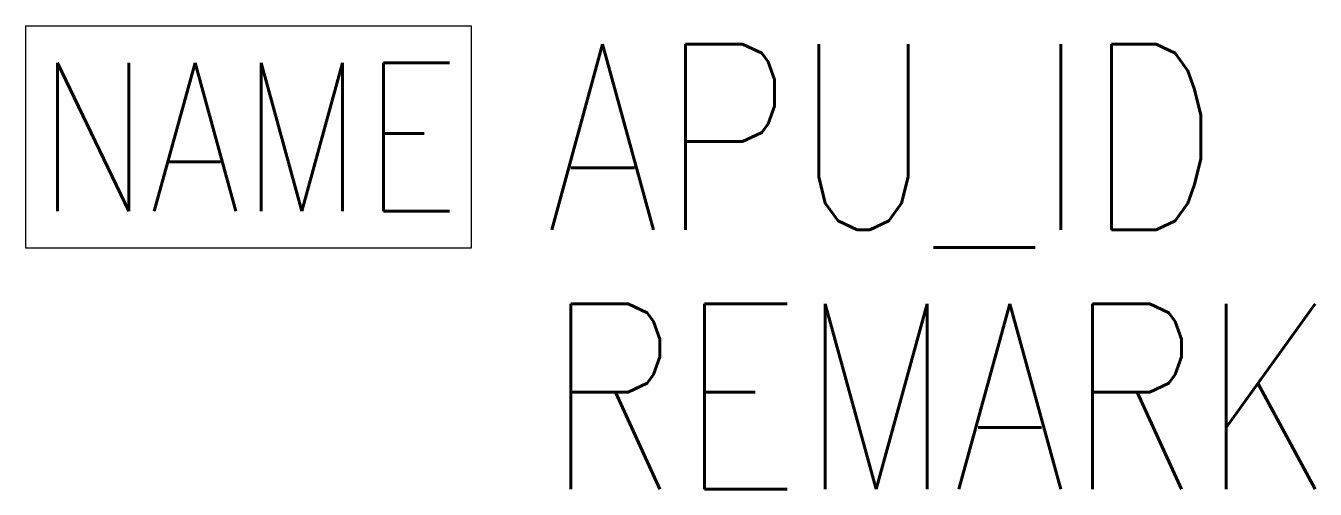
# Model space of a CAD drawing. Header units: millimetres. Extents: x -300 to 1437, y -487 to 138.
import ezdxf
from ezdxf.enums import TextEntityAlignment as Align

# ---------------------------------------------------------------- set-up
doc = ezdxf.new("R2010")
doc.units = ezdxf.units.MM
doc.header["$LTSCALE"] = 50
for name, color, linetype in [('LG_APU', 7, 'CONTINUOUS'), ('LG_TEXT_APU_id', 7, 'CONTINUOUS'), ('LG_TEXT_APU_remark', 7, 'CONTINUOUS')]:
    doc.layers.add(name, color=color, linetype=linetype)
doc.styles.add('ROMANS', font='romans.shx', dxfattribs={"width": 0.8})

msp = doc.modelspace()

# ---------------------------------------------------------------- linework, layer by layer
at = {"layer": 'LG_APU', "linetype": 'Continuous'}
msp.add_lwpolyline([(300, -162), (-300, -162), (-300, 138), (300, 138)], close=True, dxfattribs=at)

# ---------------------------------------------------------------- texts
at = {"layer": 'LG_APU', "linetype": 'Continuous', "style": 'ROMANS', "width": 0.8}
msp.add_attdef('NAME', text='APU', height=200, dxfattribs=at).set_placement((0, -12), align=Align.MIDDLE_CENTER)
at = {"layer": 'LG_TEXT_APU_id', "style": 'ROMANS', "width": 0.8}
msp.add_attdef('APU_ID', (400, -137), 'AAAA.ZZ.SS.???', height=250, dxfattribs=at)
at = {"layer": 'LG_TEXT_APU_remark', "style": 'ROMANS', "width": 0.8}
msp.add_attdef('REMARK', (400, -487), '', height=250, dxfattribs=at)

doc.saveas('drawing.dxf')
